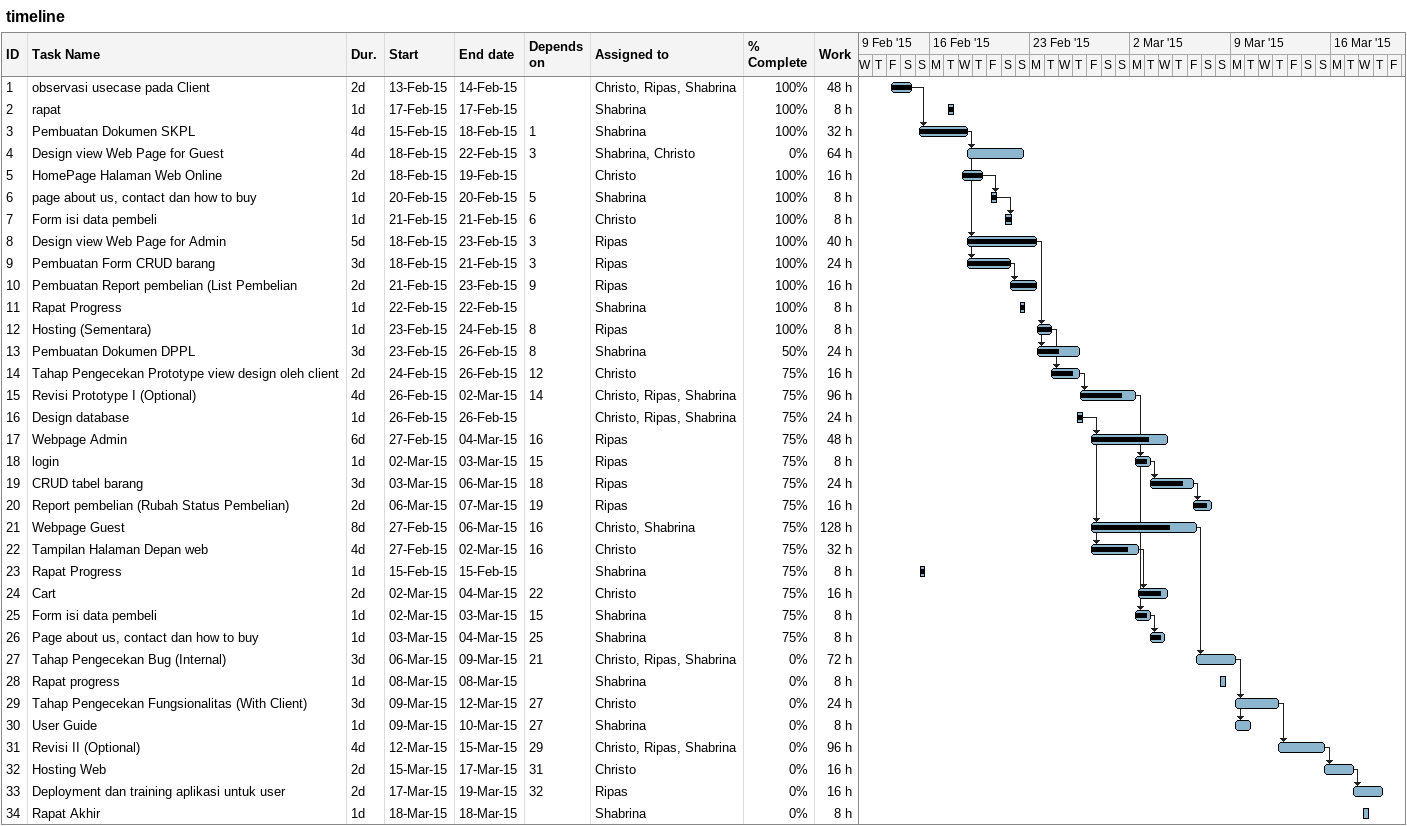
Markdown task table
timeline

| ID | Task | Duration | Start | Finish | Predecessors | Resources | % complete | Work (h) |
|---|---|---|---|---|---|---|---|---|
| 1 | observasi usecase pada Client | 2d | 2015-02-13 | 2015-02-14 |  | Christo, Ripas, Shabrina | 100 | 48 |
| 2 | rapat | 1d | 2015-02-17 | 2015-02-17 |  | Shabrina | 100 | 8 |
| 3 | Pembuatan Dokumen SKPL | 4d | 2015-02-15 | 2015-02-18 | 1 | Shabrina | 100 | 32 |
| 4 | Design view Web Page for Guest | 4d | 2015-02-18 | 2015-02-22 | 3 | Shabrina, Christo | 0 | 64 |
| 5 | HomePage Halaman Web Online | 2d | 2015-02-18 | 2015-02-19 |  | Christo | 100 | 16 |
| 6 | page about us, contact dan how to buy | 1d | 2015-02-20 | 2015-02-20 | 5 | Shabrina | 100 | 8 |
| 7 | Form isi data pembeli | 1d | 2015-02-21 | 2015-02-21 | 6 | Christo | 100 | 8 |
| 8 | Design view Web Page for Admin | 5d | 2015-02-18 | 2015-02-23 | 3 | Ripas | 100 | 40 |
| 9 | Pembuatan Form CRUD barang | 3d | 2015-02-18 | 2015-02-21 | 3 | Ripas | 100 | 24 |
| 10 | Pembuatan Report pembelian (List Pembelian | 2d | 2015-02-21 | 2015-02-23 | 9 | Ripas | 100 | 16 |
| 11 | Rapat Progress | 1d | 2015-02-22 | 2015-02-22 |  | Shabrina | 100 | 8 |
| 12 | Hosting (Sementara) | 1d | 2015-02-23 | 2015-02-24 | 8 | Ripas | 100 | 8 |
| 13 | Pembuatan Dokumen DPPL | 3d | 2015-02-23 | 2015-02-26 | 8 | Shabrina | 50 | 24 |
| 14 | Tahap Pengecekan Prototype view design oleh client | 2d | 2015-02-24 | 2015-02-26 | 12 | Christo | 75 | 16 |
| 15 | Revisi Prototype I (Optional) | 4d | 2015-02-26 | 2015-03-02 | 14 | Christo, Ripas, Shabrina | 75 | 96 |
| 16 | Design database | 1d | 2015-02-26 | 2015-02-26 |  | Christo, Ripas, Shabrina | 75 | 24 |
| 17 | Webpage Admin | 6d | 2015-02-27 | 2015-03-04 | 16 | Ripas | 75 | 48 |
| 18 | login | 1d | 2015-03-02 | 2015-03-03 | 15 | Ripas | 75 | 8 |
| 19 | CRUD tabel barang | 3d | 2015-03-03 | 2015-03-06 | 18 | Ripas | 75 | 24 |
| 20 | Report pembelian (Rubah Status Pembelian) | 2d | 2015-03-06 | 2015-03-07 | 19 | Ripas | 75 | 16 |
| 21 | Webpage Guest | 8d | 2015-02-27 | 2015-03-06 | 16 | Christo, Shabrina | 75 | 128 |
| 22 | Tampilan Halaman Depan web | 4d | 2015-02-27 | 2015-03-02 | 16 | Christo | 75 | 32 |
| 23 | Rapat Progress | 1d | 2015-02-15 | 2015-02-15 |  | Shabrina | 75 | 8 |
| 24 | Cart | 2d | 2015-03-02 | 2015-03-04 | 22 | Christo | 75 | 16 |
| 25 | Form isi data pembeli | 1d | 2015-03-02 | 2015-03-03 | 15 | Shabrina | 75 | 8 |
| 26 | Page about us, contact dan how to buy | 1d | 2015-03-03 | 2015-03-04 | 25 | Shabrina | 75 | 8 |
| 27 | Tahap Pengecekan Bug (Internal) | 3d | 2015-03-06 | 2015-03-09 | 21 | Christo, Ripas, Shabrina | 0 | 72 |
| 28 | Rapat progress | 1d | 2015-03-08 | 2015-03-08 |  | Shabrina | 0 | 8 |
| 29 | Tahap Pengecekan Fungsionalitas (With Client) | 3d | 2015-03-09 | 2015-03-12 | 27 | Christo | 0 | 24 |
| 30 | User Guide | 1d | 2015-03-09 | 2015-03-10 | 27 | Shabrina | 0 | 8 |
| 31 | Revisi II (Optional) | 4d | 2015-03-12 | 2015-03-15 | 29 | Christo, Ripas, Shabrina | 0 | 96 |
| 32 | Hosting Web | 2d | 2015-03-15 | 2015-03-17 | 31 | Christo | 0 | 16 |
| 33 | Deployment dan training aplikasi untuk user | 2d | 2015-03-17 | 2015-03-19 | 32 | Ripas | 0 | 16 |
| 34 | Rapat Akhir | 1d | 2015-03-18 | 2015-03-18 |  | Shabrina | 0 | 8 |
